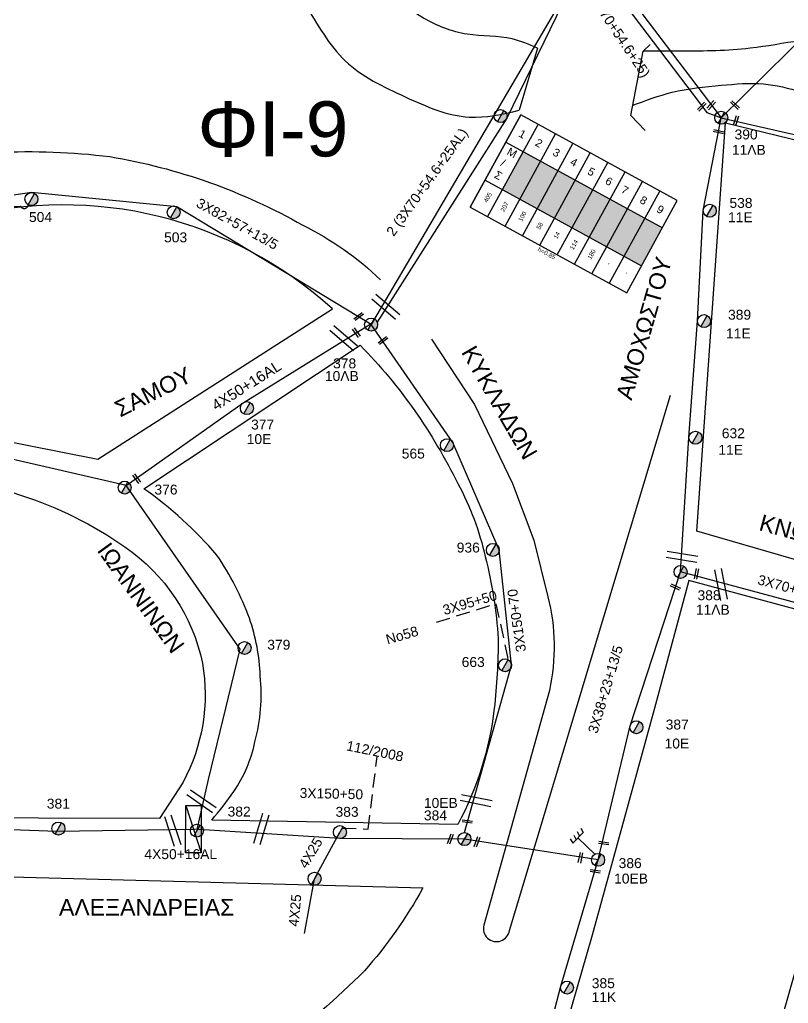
# Model space of a CAD drawing. Header units: millimetres. Extents: x 72 to 3039, y -786 to 786.
# Drawn here: x 797.5 to 937.2, y 472.4 to 651.1 of the extents above; entities that cross this region are included whole.
import ezdxf
from ezdxf.enums import TextEntityAlignment as Align

# ---------------------------------------------------------------- set-up
doc = ezdxf.new("R2010")
doc.units = ezdxf.units.MM
doc.linetypes.add('DASHED', pattern=[19.05, 12.7, -6.35])
for name, color, linetype in [('Άγνωστα', 7, 'Continuous'), ('Ασφαλειοκιβώτια Χ.Τ 9 αναχωρήσεων', 7, 'Continuous'), ('Γείωση', 7, 'Continuous'), ('Γυμνά εναέρια ΧΤ (3Φ)   4x50AL', 7, 'Continuous'), ('Γυμνά εναέρια ΧΤ και ΦΟΠ (3Φ)   4x50+16AL', 7, 'Continuous'), ('Επιγραφές - Σχήματα', 7, 'Continuous'), ('Καλώδια ΧΤ   3x150+50AL', 7, 'DASHED'), ('Καλώδια ΧΤ   3x150+70AL', 7, 'DASHED'), ('Καλώδια ΧΤ   3x95+50 AL XLPE', 7, 'DASHED'), ('Μηχανική τομή', 7, 'Continuous'), ('Στύλος ΦΜ', 7, 'Continuous'), ('Στύλος ΦΜ @ 1', 7, 'Continuous'), ('Συνεστραμμένα ΧΤ   3x70+54.6+25 AL', 7, 'SYN_LINE'), ('Συνεστραμμένα ΧΤ   4x120+25 AL', 7, 'SYN_LINE'), ('Τομή', 7, 'Continuous'), ('Υποσταθμοί', 7, 'Continuous'), ('Υπόβαθρο ΔΕΗ', 7, 'Continuous'), ('Υπόγεια καλώδια Παροχών ΧΤ   4x25', 7, 'DASHED')]:
    doc.layers.add(name, color=color, linetype=linetype)
doc.styles.get("Standard").update_dxf_attribs({"font": 'arial.ttf'})
doc.linetypes.add('SYN_LINE', pattern='A,0.5,-0.0001,["/\\/\\/\\/",Standard,S=0.1,R=0,X=0,Y=-0.05],-0.25', length=0.7501)

# ---------------------------------------------------------------- blocks, each defined once
blk = doc.blocks.new('ΥΠΑΡΧΩΝ ΤΣΙΜΕΝΤΕΝΙΟΣ ΣΤΥΛΟΣ')
at = {"layer": 'Στύλος ΦΜ'}
blk.add_hatch(color=7, dxfattribs=at).paths.add_polyline_path([(-1.29, -2.28, 0.574793), (2.62, 0, 0.268822), (1.3, 2.27)])
at = {"layer": 'Στύλος ΦΜ', "color": 7}
blk.add_line((-1.29, -2.28), (1.3, 2.27), dxfattribs=at)
blk.add_circle((0, 0), 2.62, dxfattribs=at)
at = {"layer": 'Στύλος ΦΜ', "flags": 4}
for tag, p in [('ΑΡΙΘΜΟΣ', (-4.68, 8.05)), ('ΤΥΠΟΣ', (-4.91, 3.03))]:
    blk.add_attdef(tag, p, '', height=4, dxfattribs=at)
blk = doc.blocks.new('ΠΡΟΒΛΕΠΟΜΕΝΟΣ ΥΠΟΣΤΑΘΜΟΣ ΣΕ ΚΛΕΙΣΤΟ ΧΩΡΟ')
at = {"layer": 'Υποσταθμοί', "ltscale": 40}
blk.add_line((-9.52, -3.13), (9.52, 3.13), dxfattribs=at)
blk.add_lwpolyline([(-9.52, -3.13), (-9.52, 3.13), (9.52, 3.13), (9.52, -3.13)], close=True, dxfattribs=at)
at = {"layer": 'Υποσταθμοί', "linetype": 'SYN_LINE', "ltscale": 40, "flags": 1}
for tag, p in [('ΜΕΤΑΣΧΗΜΑΤΙΣΜΟΣ', (11.6, 2.32)), ('ΙΣΧΥΣ', (11.57, -0.79)), ('ΑΡΙΘΜΟΣ', (11.71, -3.81))]:
    blk.add_attdef(tag, p, '', height=2, dxfattribs=at)
blk = doc.blocks.new('ΓΕΙΩΣΗ')
at = {"layer": 'Γείωση', "ltscale": 40}
for p, q in [((-2.34, 11.45), (-3, 9.45)), ((-0.34, 11.45), (-1, 9.45)), ((0, 9.45), (0, 0)), ((1.66, 11.45), (1, 9.45)), ((3.66, 11.45), (3, 9.45))]:
    blk.add_line(p, q, dxfattribs=at)
blk.add_lwpolyline([(-3, 9.45), (3, 9.45)], dxfattribs=at)
blk = doc.blocks.new('ΤΟΜΗ')
at = {"layer": 'Τομή', "ltscale": 40}
for p, q in [((-5.68, 0), (5.68, 0)), ((5.68, -2.33), (-5.68, -2.33))]:
    blk.add_line(p, q, dxfattribs=at)
blk = doc.blocks.new('ΜΗΧΑΝΙΚΗ ΤΟΜΗ')
at = {"layer": 'Μηχανική τομή', "ltscale": 40}
for p, q in [((-1.89, 0.78), (1.89, 0.78)), ((1.89, 0), (-1.89, 0))]:
    blk.add_line(p, q, dxfattribs=at)
blk = doc.blocks.new('ΑΣΦΑΛΕΙΟΚΙΒΩΤΙΟ ΥΠΟΣΤΑΘΜΟΥ 9A ΑΝΑΧΩΡΗΣΕΩΝ')
at = {"layer": 'Ασφαλειοκιβώτια Χ.Τ 9 αναχωρήσεων', "ltscale": 40}
for p, q in [((0, 0), (0, 23.91)), ((4.5, 0), (4.5, 23.91)), ((9, 0), (9, 23.91)), ((13.5, 0), (13.5, 23.91)), ((18, 0), (18, 23.91)), ((22.5, 0), (22.5, 23.91)), ((27, 0), (27, 23.91)), ((31.5, 0), (31.5, 23.91)), ((36, 0), (36, 23.91)), ((0, 16.87), (40.5, 16.87)), ((0, 7.04), (40.5, 7.04))]:
    blk.add_line(p, q, dxfattribs=at)
at = {"layer": 'Ασφαλειοκιβώτια Χ.Τ 9 αναχωρήσεων'}
blk.add_lwpolyline([(40.5, 0), (40.5, 23.91), (0, 23.91), (0, 0)], close=True, dxfattribs=at)
for s, p in [('1', (1.71, 19.38)), ('2', (5.99, 19.38)), ('3', (10.53, 19.38)), ('4', (15.04, 19.38)), ('5', (19.55, 19.38)), ('6', (24.11, 19.38)), ('7', (28.24, 19.38)), ('8', (33.08, 19.38)), ('9', (37.43, 19.38))]:
    blk.add_text(s, height=1.8, dxfattribs=at).set_placement(p)
at = {"layer": 'Ασφαλειοκιβώτια Χ.Τ 9 αναχωρήσεων', "ltscale": 40}
for tag, height, rotation, p in [('ΟΝΟΜΑ', 2.5, 0.6514, (19.14, 25.35)), ('ΚΕΙΜΕΝΟ 1', 1, 90, (2.42, 3.84)), ('ΚΕΙΜΕΝΟ 2', 1, 90, (6.78, 3.84)), ('ΚΕΙΜΕΝΟ 3', 1, 90, (11.38, 3.84)), ('ΚΕΙΜΕΝΟ 4', 1, 90, (15.86, 3.84)), ('ΚΕΙΜΕΝΟ 5', 1, 90, (20.28, 3.84)), ('ΚΕΙΜΕΝΟ 6', 1, 90, (24.74, 3.84)), ('ΚΕΙΜΕΝΟ 7', 1, 90, (29.28, 3.84)), ('ΚΕΙΜΕΝΟ 8', 1, 90, (33.65, 3.84)), ('ΚΕΙΜΕΝΟ 9', 1, 90, (38.21, 3.84)), ('ΣΧ', 1, 0.6514, (20.24, -0.85))]:
    blk.add_attdef(tag, text='', height=height, rotation=rotation, dxfattribs=at).set_placement(p, align=Align.MIDDLE_CENTER)

msp = doc.modelspace()

# ---------------------------------------------------------------- hatches: boundary and pattern name
at = {"layer": 'Ασφαλειοκιβώτια Χ.Τ 9 αναχωρήσεων'}
for color, points in [(6, [(892.17, 625.42), (889.01, 627.15), (885.23, 620.25), (888.39, 618.53)]), (173, [(895.32, 623.69), (892.17, 625.42), (888.39, 618.53), (891.55, 616.8)]), (62, [(898.48, 621.96), (895.32, 623.69), (891.55, 616.8), (894.71, 615.07)]), (27, [(901.64, 620.24), (898.48, 621.96), (894.71, 615.07), (897.86, 613.34)]), (1, [(897.86, 613.34), (901.02, 611.61), (904.8, 618.51), (901.64, 620.24)]), (2, [(907.96, 616.78), (904.8, 618.51), (901.02, 611.61), (904.18, 609.88)]), (133, [(911.11, 615.05), (907.96, 616.78), (904.18, 609.88), (907.34, 608.15)]), (5, [(914.27, 613.32), (911.11, 615.05), (907.34, 608.15), (910.5, 606.43)])]:
    msp.add_hatch(color=color, dxfattribs=at).paths.add_polyline_path(points)

# ---------------------------------------------------------------- linework, layer by layer
at = {"layer": 'Άγνωστα', "color": 173}
for points in [[(924.97, 633.31), (941.16, 649.26)], [(917.59, 550.77), (919.11, 575.22), (920.67, 596.42), (921.71, 616.47), (924.97, 633.31)]]:
    msp.add_lwpolyline(points, dxfattribs=at)
at = {"layer": 'Άγνωστα', "color": 2}
for points in [[(861.36, 595.72), (826.06, 617.14), (799.63, 619.7), (771.27, 615.48), (749.26, 614.1)], [(878.32, 503.38), (886.86, 533.8), (884.64, 554.76), (876.21, 574.26), (861.36, 595.72)]]:
    msp.add_lwpolyline(points, dxfattribs=at)
at = {"layer": 'Άγνωστα', "color": 1}
msp.add_lwpolyline([(887.35, 443.47), (892.16, 461.31), (895.81, 475.5), (902.6, 498.44), (908.41, 522.82), (917.59, 550.77)], dxfattribs=at)
at = {"layer": 'Άγνωστα', "color": 5}
msp.add_lwpolyline([(999.81, 528.32), (958.41, 539.8), (917.59, 550.77)], dxfattribs=at)
at = {"layer": 'Γυμνά εναέρια ΧΤ (3Φ)   4x50AL', "color": 173, "ltscale": 0.15}
msp.add_lwpolyline([(924.97, 633.32), (982.09, 620.29)], dxfattribs=at)
at = {"layer": 'Γυμνά εναέρια ΧΤ (3Φ)   4x50AL', "color": 6}
msp.add_lwpolyline([(829.75, 503.97), (831.8, 513.04), (837.57, 536.7), (816.85, 566.46), (782.85, 574.26), (769.89, 577), (751.64, 581.87)], dxfattribs=at)
at = {"layer": 'Γυμνά εναέρια ΧΤ και ΦΟΠ (3Φ)   4x50+16AL', "color": 85}
msp.add_lwpolyline([(816.85, 566.46), (838.1, 581.49), (861.5, 595.98)], dxfattribs=at)
at = {"layer": 'Γυμνά εναέρια ΧΤ και ΦΟΠ (3Φ)   4x50+16AL', "color": 27}
msp.add_lwpolyline([(777.84, 504.64), (804.26, 503.65), (829.07, 504.01)], dxfattribs=at)
at = {"layer": 'Γυμνά εναέρια ΧΤ και ΦΟΠ (3Φ)   4x50+16AL', "color": 1}
msp.add_lwpolyline([(902.59, 498.43), (878.32, 502.2), (855.68, 502.29), (829.07, 504.01)], dxfattribs=at)
at = {"layer": 'Καλώδια ΧΤ   3x150+50AL', "color": 2, "ltscale": 0.2}
msp.add_lwpolyline([(713.08, 595.12), (726.77, 591.21), (740.07, 584.24), (746.24, 587.44), (747.82, 590.07), (752.46, 590.34), (750.55, 613.25), (769.3, 613.75, 0.564841), (775.11, 614.08), (788.07, 616.84), (797.67, 617.24, 0.778075), (799.05, 617.49)], format="xyb", dxfattribs=at)
at = {"layer": 'Καλώδια ΧΤ   3x150+50AL', "color": 1, "ltscale": 0.2}
msp.add_lwpolyline([(856.12, 504.22), (860.81, 504.03), (862.45, 517.21)], dxfattribs=at)
at = {"layer": 'Καλώδια ΧΤ   3x95+50 AL XLPE', "color": 2, "linetype": 'DASHED', "ltscale": 0.2}
msp.add_lwpolyline([(873.23, 541.64), (884.02, 544.97), (886.27, 534.82)], dxfattribs=at)
at = {"layer": 'Συνεστραμμένα ΧΤ   3x70+54.6+25 AL', "ltscale": 15}
msp.add_lwpolyline([(898.55, 667.08, 0.799118), (899.21, 664.8), (922.33, 634.29), (924.97, 633.31)], format="xyb", dxfattribs=at)
at = {"layer": 'Συνεστραμμένα ΧΤ   3x70+54.6+25 AL', "color": 173, "ltscale": 15}
msp.add_lwpolyline([(898.43, 668.26), (924.97, 633.31)], dxfattribs=at)
at = {"layer": 'Συνεστραμμένα ΧΤ   3x70+54.6+25 AL', "color": 27, "ltscale": 20}
msp.add_lwpolyline([(875.99, 665.33, 0.907949), (881.1, 662.73), (895.11, 653.24), (861.35, 595.72)], format="xyb", dxfattribs=at)
at = {"layer": 'Συνεστραμμένα ΧΤ   3x70+54.6+25 AL', "color": 5, "ltscale": 20}
msp.add_lwpolyline([(881.44, 663.95), (896.08, 653.91), (885.99, 633.22), (862.46, 596.13)], dxfattribs=at)
at = {"layer": 'Συνεστραμμένα ΧΤ   4x120+25 AL', "color": 1, "ltscale": 12}
msp.add_lwpolyline([(849.24, 485.03), (851.08, 495), (855.69, 503.47)], dxfattribs=at)
at = {"layer": 'Υπόβαθρο ΔΕΗ'}
msp.add_line((891.58, 645.98), (888.27, 634.67), dxfattribs=at)
for points in [[(678.53, 743.88, -0.072149), (706.08, 724.23, -0.094892), (733.52, 687.09, -0.086519), (742.95, 647.16, 0.217618), (772.93, 624.16, -0.088105), (813.88, 626.24, -0.08836), (848.95, 613.77, -0.076803), (863.09, 603.85, 1.455419)], [(820.06, 565.89), (859.38, 591.96, -0.040369), (869.28, 580.07, -0.036465), (877.13, 566.82, -0.067381), (882.1, 553.55, -0.045948), (884.44, 538.61, -0.028312), (883.72, 525.92, -0.094341), (877.1, 504.84), (832.39, 505.66, 0.024174), (836.42, 510.86, 0.098415), (840.24, 519.87, 0.091251), (841.22, 531.86, 0.075096), (839.24, 542.34, 0.062507), (833.33, 553.8, 0.062359), (820.06, 565.89, 0.192512)], [(872.32, 593.04), (880.17, 581.2), (887.04, 566.81), (890.92, 556.55), (893.49, 546.26, -0.115399), (893.76, 529.23), (881.84, 486.59, 1.064893), (886.49, 485.6), (915.73, 582.88)], [(742.32, 536.03), (753.19, 572.59, -0.037669), (771.8, 571.24, -0.044075), (797.67, 564.7, -0.077888), (816.63, 555.3, -0.192765), (830.72, 534.16, -0.166737), (827.2, 512.55), (822.92, 505.95), (778.86, 506.09, 0.146056), (766.6, 525.61, 0.152447), (742.32, 536.03, 1.399746)], [(766.08, 444.5), (763.36, 451.63), (777.77, 495.81), (870.77, 493.32, -0.054303), (860.13, 478.25, -0.040621), (843.93, 464.4, -0.099481), (827.63, 459.27, 0.009682), (806.95, 454.46), (766.08, 444.5)]]:
    msp.add_lwpolyline(points, format="xyb", dxfattribs=at)
for points in [[(911.18, 631), (908.54, 633.7), (910.79, 645.4), (912.06, 646.63)], [(925.73, 632.41), (979.44, 619.28), (958.55, 547.12), (920.56, 558.16), (925.73, 632.41)], [(753.57, 582.77), (811.73, 571.28), (854.31, 598.56)], [(919.02, 549.27), (956.07, 539.29), (944.52, 499.84), (933.92, 462.38), (899.01, 460.65), (896.03, 465.47), (901.58, 484.83), (912.83, 525.83), (919.14, 549.24)]]:
    msp.add_lwpolyline(points, dxfattribs=at)
msp.add_arc((805.44, 544.86), 72.61, 47.6975, 104.6618, dxfattribs=at)
for points in [[(891.58, 645.98), (887, 647.63), (878.81, 648.49), (870.88, 651.43), (855.26, 665.21), (849.7, 671.37), (842.83, 682.68), (836.93, 689.85), (826.64, 696.01), (814.31, 703.27), (805.64, 713.02), (796.33, 722.67), (768.73, 740.57), (752.99, 749.4), (738.1, 758.32), (729.46, 766.09)], [(703.41, 765.04), (711.96, 756.98), (720.31, 751.89), (730.49, 743.83), (743.74, 730.49), (767.67, 718.09), (787.36, 705.9), (796.51, 701.84), (803.14, 696.66), (808.7, 695.32), (807.46, 690.61), (810.14, 688.21), (817.92, 686.39), (817.69, 684.86), (824.45, 676.82), (824.5, 675.88), (834.85, 667.46), (844.14, 660.95), (849.34, 653.97), (856.66, 643.63), (867.56, 637.1), (879.19, 633.42), (888.27, 634.67)], [(1194.1, 600.07), (1187.22, 598.92), (1171.3, 599.45), (1157.65, 598.39), (1126.45, 599.59), (1115.6, 600.39), (1102.79, 600.13), (1084.34, 598.53), (1070.19, 596), (1066.6, 596), (1052.68, 600.13), (1039.74, 607.87), (1030.42, 614.26), (1010.88, 628.39), (1007.76, 630.03), (998.1, 633.45), (983.75, 634.92), (978.02, 636.58), (958.31, 644.7), (948.28, 647.6), (930.24, 645.93), (917.78, 645.4), (910.79, 645.4)], [(908.9, 635.57), (916.05, 637.93), (924.98, 639.2), (932.64, 639.46), (946.35, 636.6), (950.88, 636.34), (964.69, 632.07), (969.99, 629.94), (979.86, 626.01), (991.01, 625.34), (1000.67, 622.88), (1013.21, 613.33), (1023.06, 605.95), (1025.66, 604.81), (1034.21, 601.67), (1038.87, 598.15), (1049.79, 593.75), (1056.85, 589.36), (1072.12, 584.82), (1087.64, 582.76), (1094.58, 582.69), (1101.44, 586.29), (1109.5, 586.75), (1112.49, 587.48), (1127.45, 586.15), (1133.04, 587.48), (1149.56, 587.48), (1160.48, 586.95), (1172.77, 587.35), (1180.5, 586.42), (1191.42, 583.25)]]:
    msp.add_spline(points, degree=3, dxfattribs=at)

# ---------------------------------------------------------------- block references
at = {"layer": 'Ασφαλειοκιβώτια Χ.Τ 9 αναχωρήσεων'}
ref = msp.add_blockref('ΑΣΦΑΛΕΙΟΚΙΒΩΤΙΟ ΥΠΟΣΤΑΘΜΟΥ 9A ΑΝΑΧΩΡΗΣΕΩΝ', (879.37, 617.04), dxfattribs=dict(at, xscale=0.8000000000000176, yscale=0.8000000000000176, zscale=0.8000000000000176, rotation=331.3049105814542))
ref.add_attrib('ΚΕΙΜΕΝΟ 9', '-', dxfattribs={"ltscale": 40, "height": 0.8, "rotation": 61.3049}).set_placement((907.66, 605.06), align=Align.MIDDLE_CENTER)
ref.add_attrib('ΚΕΙΜΕΝΟ 8', '-', dxfattribs={"ltscale": 40, "height": 0.8, "rotation": 61.3049}).set_placement((904.46, 606.82), align=Align.MIDDLE_CENTER)
ref.add_attrib('ΚΕΙΜΕΝΟ 7', '180', dxfattribs={"ltscale": 40, "height": 0.8, "rotation": 61.3049}).set_placement((901.4, 608.49), align=Align.MIDDLE_CENTER)
ref.add_attrib('ΚΕΙΜΕΝΟ 6', '114', dxfattribs={"ltscale": 40, "height": 0.8, "rotation": 61.3049}).set_placement((898.21, 610.23), align=Align.MIDDLE_CENTER)
ref.add_attrib('ΚΕΙΜΕΝΟ 5', '14', dxfattribs={"ltscale": 40, "height": 0.8, "rotation": 61.3049}).set_placement((895.08, 611.95), align=Align.MIDDLE_CENTER)
ref.add_attrib('ΚΕΙΜΕΝΟ 4', '58', dxfattribs={"ltscale": 40, "height": 0.8, "rotation": 61.3049}).set_placement((891.98, 613.65), align=Align.MIDDLE_CENTER)
ref.add_attrib('ΚΕΙΜΕΝΟ 3', '100', dxfattribs={"ltscale": 40, "height": 0.8, "rotation": 61.3049}).set_placement((888.83, 615.37), align=Align.MIDDLE_CENTER)
ref.add_attrib('ΚΕΙΜΕΝΟ 1', '405', dxfattribs={"ltscale": 40, "height": 0.8, "rotation": 61.3049}).set_placement((882.55, 618.81), align=Align.MIDDLE_CENTER)
ref.add_attrib('ΚΕΙΜΕΝΟ 2', '207', dxfattribs={"ltscale": 40, "height": 0.8, "rotation": 61.3049}).set_placement((885.6, 617.14), align=Align.MIDDLE_CENTER)
ref.add_attrib('ΣΧ', 'h=0.85', dxfattribs={"ltscale": 40, "height": 0.8, "rotation": 331.9563}).set_placement((893.25, 608.67), align=Align.MIDDLE_CENTER)
at = {"layer": 'Γείωση', "xscale": 0.4499999999998467, "yscale": 0.4499999999998467, "zscale": 0.4499999999998467, "rotation": 45.83287224255073}
msp.add_blockref('ΓΕΙΩΣΗ', (901.98, 499.45), dxfattribs=at)
at = {"layer": 'Μηχανική τομή'}
for p, xscale, yscale, zscale, rotation in [((921.56, 635.21), 0.4999999999998812, 0.4999999999998812, 0.4999999999998812, 47.02319322095676), ((923.29, 635.46), 0.4999999999998424, 0.4999999999998424, 0.4999999999998424, 47.02319322096152), ((927.33, 635.48), 0.499999999999817, 0.499999999999817, 0.499999999999817, 316.7619285054081), ((927.84, 632.72), 0.4999999999998767, 0.4999999999998767, 0.4999999999998767, 72.71192549192564), ((924.44, 630.58), 0.4999999999998823, 0.4999999999998823, 0.4999999999998823, 347.8154940285564), ((858.96, 597.33), 0.4999999999998206, 0.4999999999998206, 0.4999999999998206, 217.0049728267296), ((858.83, 594.35), 0.4999999999997748, 0.4999999999997748, 0.4999999999997748, 125.8583825376146), ((863.4, 592.97), 0.4999999999998549, 0.4999999999998549, 0.4999999999998549, 217.0049728267347), ((818.93, 567.82), 0.4999999999997748, 0.4999999999997748, 0.4999999999997748, 125.8583825376146), ((920.29, 550.46), 0.499999999999854, 0.499999999999854, 0.499999999999854, 258.1105732431395), ((916.55, 547.84), 0.4999999999998948, 0.4999999999998948, 0.4999999999998948, 335.2276138661755), ((878.86, 505.6), 0.4999999999998039, 0.4999999999998039, 0.4999999999998039, 172.0231906566479), ((875.92, 502.15), 0.4999999999997221, 0.4999999999997221, 0.4999999999997221, 69.15980568804567), ((880.78, 501.63), 0.4999999999997221, 0.4999999999997221, 0.4999999999997221, 69.15980568804567), ((903.64, 501.67), 0.4999999999998039, 0.4999999999998039, 0.4999999999998039, 172.0231906566479), ((899.19, 498.86), 0.499999999999854, 0.499999999999854, 0.499999999999854, 258.1105732431395), ((902.12, 496.55), 0.4999999999998039, 0.4999999999998039, 0.4999999999998039, 172.0231906566479)]:
    msp.add_blockref('ΜΗΧΑΝΙΚΗ ΤΟΜΗ', p, dxfattribs=dict(at, xscale=xscale, yscale=yscale, zscale=zscale, rotation=rotation))
at = {"layer": 'Στύλος ΦΜ @ 1', "ltscale": 40, "xscale": 0.4499999999998181, "yscale": 0.4499999999998181, "zscale": 0.4499999999998181}
for p in [(884.88, 633.62), (851.08, 495)]:
    msp.add_blockref('ΥΠΑΡΧΩΝ ΤΣΙΜΕΝΤΕΝΙΟΣ ΣΤΥΛΟΣ', p, dxfattribs=at)
at = {"layer": 'Στύλος ΦΜ @ 1', "ltscale": 40}
ref = msp.add_blockref('ΥΠΑΡΧΩΝ ΤΣΙΜΕΝΤΕΝΙΟΣ ΣΤΥΛΟΣ', (924.97, 633.31), dxfattribs=dict(at, xscale=0.4499999999998181, yscale=0.4499999999998181, zscale=0.4499999999998181))
ref.add_attrib('ΤΥΠΟΣ', '11ΛΒ', (926.9, 626.57), dxfattribs={"layer": 'Στύλος ΦΜ', "height": 1.8, "flags": 4})
ref.add_attrib('ΑΡΙΘΜΟΣ', '390', (927.39, 629.37), dxfattribs={"layer": 'Στύλος ΦΜ', "height": 1.8, "flags": 4})
ref = msp.add_blockref('ΥΠΑΡΧΩΝ ΤΣΙΜΕΝΤΕΝΙΟΣ ΣΤΥΛΟΣ', (799.63, 618.52), dxfattribs=dict(at, xscale=0.4499999999998181, yscale=0.4499999999998181, zscale=0.4499999999998181))
ref.add_attrib('ΑΡΙΘΜΟΣ', '504', (799.19, 614.36), dxfattribs={"layer": 'Στύλος ΦΜ', "height": 1.8, "flags": 4})
ref = msp.add_blockref('ΥΠΑΡΧΩΝ ΤΣΙΜΕΝΤΕΝΙΟΣ ΣΤΥΛΟΣ', (922.89, 616.41), dxfattribs=dict(at, xscale=0.4499999999998181, yscale=0.4499999999998181, zscale=0.4499999999998181))
ref.add_attrib('ΤΥΠΟΣ', '11Ε', (926.21, 614.33), dxfattribs={"layer": 'Στύλος ΦΜ', "height": 1.8, "flags": 4})
ref.add_attrib('ΑΡΙΘΜΟΣ', '538', (926.46, 616.93), dxfattribs={"layer": 'Στύλος ΦΜ', "height": 1.8, "flags": 4})
ref = msp.add_blockref('ΥΠΑΡΧΩΝ ΤΣΙΜΕΝΤΕΝΙΟΣ ΣΤΥΛΟΣ', (825.48, 616.12), dxfattribs=dict(at, xscale=0.4499999999998181, yscale=0.4499999999998181, zscale=0.4499999999998181))
ref.add_attrib('ΑΡΙΘΜΟΣ', '503', (823.74, 610.67), dxfattribs={"layer": 'Στύλος ΦΜ', "height": 1.8, "flags": 4})
ref = msp.add_blockref('ΥΠΑΡΧΩΝ ΤΣΙΜΕΝΤΕΝΙΟΣ ΣΤΥΛΟΣ', (921.84, 596.34), dxfattribs=dict(at, xscale=0.4499999999998181, yscale=0.4499999999998181, zscale=0.4499999999998181))
ref.add_attrib('ΤΥΠΟΣ', '11Ε', (925.84, 593.21), dxfattribs={"layer": 'Στύλος ΦΜ', "height": 1.8, "flags": 4})
ref.add_attrib('ΑΡΙΘΜΟΣ', '389', (926.21, 596.61), dxfattribs={"layer": 'Στύλος ΦΜ', "height": 1.8, "flags": 4})
ref = msp.add_blockref('ΥΠΑΡΧΩΝ ΤΣΙΜΕΝΤΕΝΙΟΣ ΣΤΥΛΟΣ', (861.35, 595.72), dxfattribs=dict(at, xscale=0.4499999999998181, yscale=0.4499999999998181, zscale=0.4499999999998181))
ref.add_attrib('ΤΥΠΟΣ', '10ΛΒ', (852.96, 585.47), dxfattribs={"layer": 'Στύλος ΦΜ', "height": 1.8, "flags": 4})
ref.add_attrib('ΑΡΙΘΜΟΣ', '378', (854.45, 587.76), dxfattribs={"layer": 'Στύλος ΦΜ', "height": 1.8, "flags": 4})
ref = msp.add_blockref('ΥΠΑΡΧΩΝ ΤΣΙΜΕΝΤΕΝΙΟΣ ΣΤΥΛΟΣ', (838.78, 580.53), dxfattribs=dict(at, xscale=0.4499999999998181, yscale=0.4499999999998181, zscale=0.4499999999998181))
ref.add_attrib('ΤΥΠΟΣ', '10Ε', (838.75, 574.01), dxfattribs={"layer": 'Στύλος ΦΜ', "height": 1.8, "flags": 4})
ref.add_attrib('ΑΡΙΘΜΟΣ', '377', (839.55, 576.65), dxfattribs={"layer": 'Στύλος ΦΜ', "height": 1.8, "flags": 4})
ref = msp.add_blockref('ΥΠΑΡΧΩΝ ΤΣΙΜΕΝΤΕΝΙΟΣ ΣΤΥΛΟΣ', (920.28, 575.15), dxfattribs=dict(at, xscale=0.4499999999998181, yscale=0.4499999999998181, zscale=0.4499999999998181))
ref.add_attrib('ΤΥΠΟΣ', '11Ε', (924.45, 572.05), dxfattribs={"layer": 'Στύλος ΦΜ', "height": 1.8, "flags": 4})
ref.add_attrib('ΑΡΙΘΜΟΣ', '632', (925.07, 575.07), dxfattribs={"layer": 'Στύλος ΦΜ', "height": 1.8, "flags": 4})
ref = msp.add_blockref('ΥΠΑΡΧΩΝ ΤΣΙΜΕΝΤΕΝΙΟΣ ΣΤΥΛΟΣ', (875.13, 573.8), dxfattribs=dict(at, xscale=0.4499999999998181, yscale=0.4499999999998181, zscale=0.4499999999998181))
ref.add_attrib('ΑΡΙΘΜΟΣ', '565', (866.92, 571.37), dxfattribs={"layer": 'Στύλος ΦΜ', "height": 1.8, "flags": 4})
ref = msp.add_blockref('ΥΠΑΡΧΩΝ ΤΣΙΜΕΝΤΕΝΙΟΣ ΣΤΥΛΟΣ', (816.58, 566.09), dxfattribs=dict(at, xscale=0.4499999999998181, yscale=0.4499999999998181, zscale=0.4499999999998181))
ref.add_attrib('ΑΡΙΘΜΟΣ', '376', (821.99, 564.83), dxfattribs={"layer": 'Στύλος ΦΜ', "height": 1.8, "flags": 4})
ref = msp.add_blockref('ΥΠΑΡΧΩΝ ΤΣΙΜΕΝΤΕΝΙΟΣ ΣΤΥΛΟΣ', (883.47, 554.76), dxfattribs=dict(at, xscale=0.4499999999998181, yscale=0.4499999999998181, zscale=0.4499999999998181))
ref.add_attrib('ΑΡΙΘΜΟΣ', '936', (876.91, 554.29), dxfattribs={"layer": 'Στύλος ΦΜ', "height": 1.8, "flags": 4})
ref = msp.add_blockref('ΥΠΑΡΧΩΝ ΤΣΙΜΕΝΤΕΝΙΟΣ ΣΤΥΛΟΣ', (917.59, 550.77), dxfattribs=dict(at, xscale=0.4499999999998181, yscale=0.4499999999998181, zscale=0.4499999999998181))
ref.add_attrib('ΤΥΠΟΣ', '11ΛΒ', (920.36, 543), dxfattribs={"layer": 'Στύλος ΦΜ', "height": 1.8, "flags": 4})
ref.add_attrib('ΑΡΙΘΜΟΣ', '388', (920.66, 545.63), dxfattribs={"layer": 'Στύλος ΦΜ', "height": 1.8, "flags": 4})
ref = msp.add_blockref('ΥΠΑΡΧΩΝ ΤΣΙΜΕΝΤΕΝΙΟΣ ΣΤΥΛΟΣ', (838.36, 536.94), dxfattribs=dict(at, xscale=0.4499999999998181, yscale=0.4499999999998181, zscale=0.4499999999998181))
ref.add_attrib('ΑΡΙΘΜΟΣ', '379', (842.49, 536.63), dxfattribs={"layer": 'Στύλος ΦΜ', "height": 1.8, "flags": 4})
ref = msp.add_blockref('ΥΠΑΡΧΩΝ ΤΣΙΜΕΝΤΕΝΙΟΣ ΣΤΥΛΟΣ', (885.69, 533.8), dxfattribs=dict(at, xscale=0.4499999999998181, yscale=0.4499999999998181, zscale=0.4499999999998181))
ref.add_attrib('ΑΡΙΘΜΟΣ', '663', (877.81, 533.49), dxfattribs={"layer": 'Στύλος ΦΜ', "height": 1.8, "flags": 4})
ref = msp.add_blockref('ΥΠΑΡΧΩΝ ΤΣΙΜΕΝΤΕΝΙΟΣ ΣΤΥΛΟΣ', (909.55, 522.54), dxfattribs=dict(at, xscale=0.4499999999998181, yscale=0.4499999999998181, zscale=0.4499999999998181))
ref.add_attrib('ΤΥΠΟΣ', '10E', (914.68, 518.68), dxfattribs={"layer": 'Στύλος ΦΜ', "height": 1.8, "flags": 4})
ref.add_attrib('ΑΡΙΘΜΟΣ', '387', (914.88, 522.13), dxfattribs={"layer": 'Στύλος ΦΜ', "height": 1.8, "flags": 4})
ref = msp.add_blockref('ΥΠΑΡΧΩΝ ΤΣΙΜΕΝΤΕΝΙΟΣ ΣΤΥΛΟΣ', (804.54, 504.13), dxfattribs=dict(at, xscale=0.4499999999998181, yscale=0.4499999999998181, zscale=0.4499999999998181))
ref.add_attrib('ΑΡΙΘΜΟΣ', '381', (802.43, 507.75), dxfattribs={"layer": 'Στύλος ΦΜ', "height": 1.8, "flags": 4})
ref = msp.add_blockref('ΥΠΑΡΧΩΝ ΤΣΙΜΕΝΤΕΝΙΟΣ ΣΤΥΛΟΣ', (878.32, 502.2), dxfattribs=dict(at, xscale=0.4499999999998181, yscale=0.4499999999998181, zscale=0.4499999999998181))
ref.add_attrib('ΤΥΠΟΣ', '10ΕΒ', (870.95, 507.88), dxfattribs={"layer": 'Στύλος ΦΜ', "height": 1.8, "flags": 4})
ref.add_attrib('ΑΡΙΘΜΟΣ', '384', (870.95, 505.61), dxfattribs={"layer": 'Στύλος ΦΜ', "height": 1.8, "flags": 4})
ref = msp.add_blockref('ΥΠΑΡΧΩΝ ΤΣΙΜΕΝΤΕΝΙΟΣ ΣΤΥΛΟΣ', (829.7, 503.74), dxfattribs=dict(at, xscale=0.4499999999998181, yscale=0.4499999999998181, zscale=0.4499999999998181))
ref.add_attrib('ΑΡΙΘΜΟΣ', '382', (835.28, 506.31), dxfattribs={"layer": 'Στύλος ΦΜ', "height": 1.8, "flags": 4})
ref = msp.add_blockref('ΥΠΑΡΧΩΝ ΤΣΙΜΕΝΤΕΝΙΟΣ ΣΤΥΛΟΣ', (855.69, 503.47), dxfattribs=dict(at, xscale=0.4499999999998181, yscale=0.4499999999998181, zscale=0.4499999999998181))
ref.add_attrib('ΑΡΙΘΜΟΣ', '383', (854.89, 506.26), dxfattribs={"layer": 'Στύλος ΦΜ', "height": 1.8, "flags": 4})
ref = msp.add_blockref('ΥΠΑΡΧΩΝ ΤΣΙΜΕΝΤΕΝΙΟΣ ΣΤΥΛΟΣ', (902.6, 498.44), dxfattribs=dict(at, xscale=0.4499999999998181, yscale=0.4499999999998181, zscale=0.4499999999998181))
ref.add_attrib('ΤΥΠΟΣ', '10EB', (905.51, 494.13), dxfattribs={"layer": 'Στύλος ΦΜ', "height": 1.8, "flags": 4})
ref.add_attrib('ΑΡΙΘΜΟΣ', '386', (906.33, 496.94), dxfattribs={"layer": 'Στύλος ΦΜ', "height": 1.8, "flags": 4})
ref = msp.add_blockref('ΥΠΑΡΧΩΝ ΤΣΙΜΕΝΤΕΝΙΟΣ ΣΤΥΛΟΣ', (896.95, 475.21), dxfattribs=dict(at, xscale=0.4499999999998181, yscale=0.4499999999998181, zscale=0.4499999999998181))
ref.add_attrib('ΤΥΠΟΣ', '11K', (901.41, 472.58), dxfattribs={"layer": 'Στύλος ΦΜ', "height": 1.8, "flags": 4})
ref.add_attrib('ΑΡΙΘΜΟΣ', '385', (901.45, 475.12), dxfattribs={"layer": 'Στύλος ΦΜ', "height": 1.8, "flags": 4})
at = {"layer": 'Τομή'}
for p, xscale, yscale, zscale, rotation in [((863.65, 598.5), 0.5000000000000135, 0.5000000000000135, 0.5000000000000135, 139.6121682581939), ((855.99, 592.81), 0.5000000000000135, 0.5000000000000135, 0.5000000000000135, 139.6121682581939), ((917.75, 552.94), 0.50000000000001, 0.50000000000001, 0.50000000000001, 171.1002547384041), ((924.35, 548.38), 0.5000000000000265, 0.5000000000000265, 0.5000000000000265, 101.2347727908963), ((830.85, 509.56), 0.4999999999999507, 0.4999999999999507, 0.4999999999999507, 324.9961556796846), ((880.34, 508.64), 0.500000000000001, 0.500000000000001, 0.500000000000001, 168.651331432606), ((825.87, 503.94), 0.4999999999999963, 0.4999999999999963, 0.4999999999999963, 288.2458871731502), ((841.96, 503.86), 0.4999999999999896, 0.4999999999999896, 0.4999999999999896, 253.4385451203545)]:
    msp.add_blockref('ΤΟΜΗ', p, dxfattribs=dict(at, xscale=xscale, yscale=yscale, zscale=zscale, rotation=rotation))
at = {"layer": 'Υποσταθμοί', "xscale": 0.4499999999998754, "yscale": 0.4499999999998754, "zscale": 0.4499999999998754, "rotation": 269.8533476139884}
msp.add_blockref('ΠΡΟΒΛΕΠΟΜΕΝΟΣ ΥΠΟΣΤΑΘΜΟΣ ΣΕ ΚΛΕΙΣΤΟ ΧΩΡΟ', (829.07, 504.01), dxfattribs=at)

# ---------------------------------------------------------------- texts
at = {"layer": 'Άγνωστα', "char_height": 1.8, "attachment_point": 1}
for s, insert, width, rotation in [('3X82+57+13/5', (830.28, 618.81), 36.4294, 331.0358), ('3X70+50AL+13/5', (931.91, 550.3), 16.2172, 344.7583), ('3X38+23+13/5', (900.71, 521.78), 36.4294, 73.3749)]:
    msp.add_mtext(s, dxfattribs=dict(at, insert=insert, width=width, rotation=rotation))
at = {"layer": 'Ασφαλειοκιβώτια Χ.Τ 9 αναχωρήσεων', "insert": (886.58, 627.98), "char_height": 1.44, "width": 1.6218, "attachment_point": 1, "rotation": 331.3049}
msp.add_mtext('Μ\\P/\\PΣ', dxfattribs=at)
at = {"layer": 'Γυμνά εναέρια ΧΤ και ΦΟΠ (3Φ)   4x50+16AL', "insert": (832.14, 581.65), "char_height": 1.949, "width": 16.2172, "attachment_point": 1, "rotation": 32.4169}
msp.add_mtext('4X50+16AL ', dxfattribs=at)
at = {"layer": 'Γυμνά εναέρια ΧΤ και ΦΟΠ (3Φ)   4x50+16AL', "insert": (820.16, 500.37), "char_height": 1.8, "width": 21.8268, "attachment_point": 1}
msp.add_mtext('4X50+16AL', dxfattribs=at)
at = {"layer": 'Επιγραφές - Σχήματα', "attachment_point": 1}
for s, insert, char_height, width in [('ΦΙ-9', (829.79, 636.28), 10, 3.6462), ('AΛEΞANΔPEIAΣ', (804.64, 491.32), 3, 41.7133)]:
    msp.add_mtext(s, dxfattribs=dict(at, insert=insert, char_height=char_height, width=width))
for s, insert, char_height, width, rotation in [('ΑΜΟΧΩΣΤΟΥ', (905.79, 582.65), 3, 28.9987, 73.9342), ('ΚΥΚΛΑΔΩΝ', (880.26, 592.22), 3, 28.9987, 299.9774), ('ΣAMOY', (814.41, 581.48), 3, 36.4294, 26.6914), ('KNΩΣΣOY', (932.44, 561.29), 3, 25.3283, 344.7583), ('ΙΩΑΝΝΙΝΩΝ', (813.86, 556.45), 3, 31.8781, 305.8983), ('No58', (863.84, 539.3), 1.8, 36.4294, 16.2017), ('112/2008', (857.1, 520.12), 1.8, 36.4294, 348.5644)]:
    msp.add_mtext(s, dxfattribs=dict(at, insert=insert, char_height=char_height, width=width, rotation=rotation))
at = {"layer": 'Καλώδια ΧΤ   3x150+50AL', "insert": (848.39, 511.5), "char_height": 1.8, "width": 36.4294, "attachment_point": 1, "rotation": 358.6449}
msp.add_mtext('3X150+50\\P        ', dxfattribs=at)
at = {"layer": 'Καλώδια ΧΤ   3x150+70AL', "insert": (887.73, 536.1), "char_height": 1.8, "width": 36.4294, "attachment_point": 1, "rotation": 98.2365}
msp.add_mtext('3X150+70', dxfattribs=at)
at = {"layer": 'Καλώδια ΧΤ   3x95+50 AL XLPE', "insert": (874.17, 544.64), "char_height": 1.8, "width": 36.4294, "attachment_point": 1, "rotation": 16.2017}
msp.add_mtext('3X95+50', dxfattribs=at)
at = {"layer": 'Συνεστραμμένα ΧΤ   3x70+54.6+25 AL', "char_height": 1.8, "attachment_point": 1}
for s, insert, width, rotation in [('  2  (3X70+54.6+25)', (899.76, 660.01), 24.4537, 303.7714), ('  2 (3X70+54.6+25AL)', (863.17, 611.51), 29.1641, 54.3881)]:
    msp.add_mtext(s, dxfattribs=dict(at, insert=insert, width=width, rotation=rotation))
at = {"layer": 'Υπόγεια καλώδια Παροχών ΧΤ   4x25', "char_height": 1.8, "width": 4.9081, "attachment_point": 1}
for insert, rotation in [((848.09, 497.63), 59.366), ((846.35, 486.42), 84.6421)]:
    msp.add_mtext('4X25', dxfattribs=dict(at, insert=insert, rotation=rotation))

doc.saveas('drawing.dxf')
